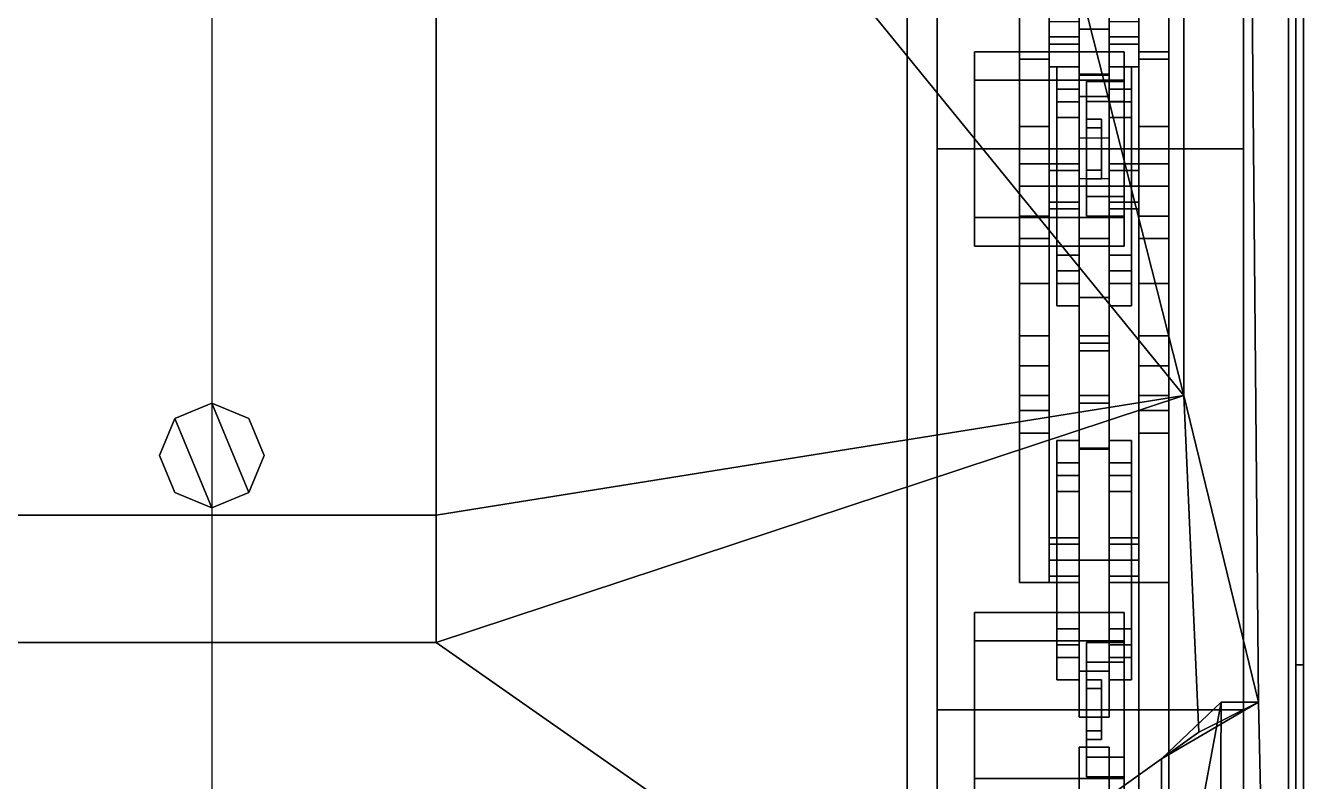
# Model space of a CAD drawing. Header units: millimetres. Extents: x -1.5 to 1.5, y -3.5 to 10.4.
# Drawn here: x -0.249 to 1.46, y -0.876 to 0.135 of the extents above; entities that cross this region are included whole.
import ezdxf

# ---------------------------------------------------------------- set-up
doc = ezdxf.new("R2010")
doc.units = ezdxf.units.MM
for name, color, linetype in [('fenders', 6, 'Continuous'), ('reference', 9, 'Continuous'), ('side_screens', 3, 'Continuous'), ('suspension', 5, 'Continuous'), ('tracks', 3, 'Continuous'), ('wheels', 2, 'Continuous')]:
    doc.layers.add(name, color=color, linetype=linetype)

msp = doc.modelspace()

# ---------------------------------------------------------------- linework, layer by layer
for points in [[(0.93, -2.48, 0.33), (-0.93, -2.48, 0.33), (-0.93, 1.43, 0.33), (0.93, 1.43, 0.33)], [(0.93, 1.43, 0.33), (0.93, 1.16, 1.06), (0.93, -3.28, 0.66), (0.93, -2.97, 0.33)], [(0.93, 1.16, 1.06), (0.93, -3.28, 0.91), (0.93, -3.28, 0.91), (0.93, -3.28, 0.66)], [(0.93, 1.16, 1.06), (0.93, 1.1217, 1.1871), (0.93, -2.56, 1.03), (0.93, -3.28, 0.91)], [(0.98, 0.9012, 1.62), (0.3, 0.8675, 1.7347), (0.3, 0.8675, 1.7347), (1.3, -0.36, 1.7)], [(1.3, 0.27, 1.62), (0.98, 0.9012, 1.62), (0.98, 0.9012, 1.62), (1.3, -0.36, 1.7)], [(0.3, -0.52, 1.91), (0.3, 0.8675, 1.7347), (-0.3, 0.8675, 1.7347), (-0.3, -0.52, 1.91)], [(0.3, 0.8675, 1.7347), (0.3, -0.52, 1.91), (0.3, -0.52, 1.91), (1.3, -0.36, 1.7)], [(1.4, -0.77, 1.1064), (1.39, 0.3197, 1.1529), (1.3, 0.27, 1.62), (1.3, -0.36, 1.7)], [(0, -0.37, 1.9), (-0.0495, -0.3905, 1.9), (-0.0495, -0.3905, 1.97), (0, -0.37, 1.97)], [(0, -0.37, 1.97), (-0.0495, -0.3905, 1.97), (0, -0.51, 1.97), (0.0495, -0.4895, 1.97)], [(0.0495, -0.3905, 1.9), (0, -0.37, 1.9), (0, -0.37, 1.97), (0.0495, -0.3905, 1.97)], [(0.0495, -0.3905, 1.97), (0, -0.37, 1.97), (0.0495, -0.4895, 1.97), (0.07, -0.44, 1.97)], [(1.3, -0.36, 1.7), (1.3, -0.36, 1.7), (0.3, -0.52, 1.91), (0.3, -0.69, 1.91)], [(1.32, -0.81, 1.49), (1.3, -0.36, 1.7), (0.3, -0.69, 1.91), (0.9, -1.11, 1.49)], [(1.32, -0.81, 1.49), (1.4, -0.77, 1.1064), (1.3, -0.36, 1.7), (1.32, -0.81, 1.49)], [(-0.0495, -0.3905, 1.9), (-0.07, -0.44, 1.9), (-0.07, -0.44, 1.97), (-0.0495, -0.3905, 1.97)], [(-0.0495, -0.3905, 1.97), (-0.07, -0.44, 1.97), (-0.0495, -0.4895, 1.97), (0, -0.51, 1.97)], [(0.07, -0.44, 1.9), (0.0495, -0.3905, 1.9), (0.0495, -0.3905, 1.97), (0.07, -0.44, 1.97)], [(-0.07, -0.44, 1.9), (-0.0495, -0.4895, 1.9), (-0.0495, -0.4895, 1.97), (-0.07, -0.44, 1.97)], [(0.0495, -0.4895, 1.9), (0.07, -0.44, 1.9), (0.07, -0.44, 1.97), (0.0495, -0.4895, 1.97)], [(-0.0495, -0.4895, 1.9), (0, -0.51, 1.9), (0, -0.51, 1.97), (-0.0495, -0.4895, 1.97)], [(0, -0.51, 1.9), (0.0495, -0.4895, 1.9), (0.0495, -0.4895, 1.97), (0, -0.51, 1.97)], [(0.3, -0.69, 1.91), (0.3, -0.52, 1.91), (-0.3, -0.52, 1.91), (-0.3, -0.69, 1.91)], [(0.9, -1.11, 1.49), (0.3, -0.69, 1.91), (-0.3, -0.69, 1.91), (-0.9, -1.11, 1.49)], [(1.35, -0.77, 1.1064), (1.27, -1.2, 1.49), (1.26, -2.56, 1.4), (1.34, -2.56, 1.03)], [(1.27, -0.8457, 1.49), (1.4, -0.77, 1.1064), (1.32, -0.81, 1.49), (1.27, -0.8457, 1.49)], [(1.27, -1.2, 1.49), (1.35, -0.77, 1.1064), (1.27, -0.8457, 1.49), (1.27, -1.2, 1.49)], [(1.27, -0.8457, 1.49), (1.35, -0.77, 1.1064), (1.4, -0.77, 1.1064), (1.27, -0.8457, 1.49)], [(1.27, -1.2, 1.49), (1.27, -0.8457, 1.49), (0.9, -1.11, 1.49), (1.27, -1.2, 1.49)]]:
    msp.add_3dface(points)
at = {"layer": 'fenders'}
for points in [[(1.44, 1.15, 1.03), (1.44, 1.11, 1.14), (1.44, -2.56, 1.03), (1.44, -2.5433, 0.89)], [(1.44, 1.11, 1.14), (1.44, 1.0933, 1.1859), (1.44, -2.56, 1.03)], [(1.44, 1.0933, 1.1859), (1.39, 0.3197, 1.1529), (1.4, -0.77, 1.1064), (1.44, -2.56, 1.03)], [(1.4, -0.77, 1.1064), (1.35, -0.77, 1.1064), (1.34, -2.56, 1.03), (1.44, -2.56, 1.03)]]:
    msp.add_3dface(points, dxfattribs=at)
at = {"layer": 'reference'}
msp.add_xline((0, 1.14, 4.32), (0, -1), dxfattribs=at)
at = {"layer": 'side_screens'}
for points in [[(1.45, 1.67, 0.54), (1.45, 1.17, 0.28), (1.45, -3.22, 0.28), (1.45, -3.25, 0.32)], [(1.45, 1.67, 1.09), (1.45, 1.67, 0.54), (1.45, -3.25, 0.32), (1.45, -3.25, 0.8)], [(1.45, -0.94, 1.48), (1.45, 1.67, 1.09), (1.45, -3.25, 0.8), (1.45, -2.86, 1.41)], [(1.45, 0.31, 1.57), (1.45, 1.67, 1.09), (1.45, -0.94, 1.48), (1.45, -0.72, 1.66)], [(1.46, -3.25, 0.32), (1.46, -3.22, 0.28), (1.46, 1.17, 0.28), (1.46, 1.67, 0.54)], [(1.46, -3.25, 0.8), (1.46, -3.25, 0.32), (1.46, 1.67, 0.54), (1.46, 1.67, 1.09)], [(1.46, -2.86, 1.41), (1.46, -3.25, 0.8), (1.46, 1.67, 1.09), (1.46, -0.94, 1.48)], [(1.46, 1.67, 1.09), (1.46, 0.31, 1.57), (1.46, -0.72, 1.66), (1.46, -0.94, 1.48)], [(1.46, -3.22, 0.28), (1.45, -3.22, 0.28), (1.45, 1.17, 0.28), (1.46, 1.17, 0.28)], [(1.46, 0.31, 1.57), (1.45, 0.31, 1.57), (1.45, -0.72, 1.66), (1.46, -0.72, 1.66)], [(1.46, -0.72, 1.66), (1.45, -0.72, 1.66), (1.45, -0.94, 1.48), (1.46, -0.94, 1.48)]]:
    msp.add_3dface(points, dxfattribs=at)
at = {"layer": 'suspension'}
for points in [[(1.2, -0.43, 0.51), (1.16, -0.43, 0.51), (1.16, 0.75, 0.51), (1.2, 0.75, 0.51)], [(1.2, -0.43, 0.54), (1.2, -0.43, 0.51), (1.2, 0.75, 0.51), (1.2, 0.75, 0.54)], [(1.2, -0.28, 0.59), (1.2, -0.43, 0.54), (1.2, 0.75, 0.54), (1.2, 0.6, 0.59)], [(1.2, -0.015, 0.61), (1.2, -0.07, 0.59), (1.2, 0.39, 0.59), (1.2, 0.335, 0.61)], [(1.2, 0.16, 0.82), (1.2, 0.16, 0.82), (1.2, 0.07, 0.61), (1.2, 0.25, 0.61)], [(1.2, 0.24, 0.75), (1.2, 0.21, 0.44), (1.2, 0.11, 0.44), (1.2, 0.08, 0.75)], [(1.2, 0.18, 0.78), (1.2, 0.24, 0.75), (1.2, 0.08, 0.75), (1.2, 0.14, 0.78)], [(1.24, 0.08, 0.75), (1.24, 0.11, 0.44), (1.24, 0.21, 0.44), (1.24, 0.24, 0.75)], [(1.24, 0.14, 0.78), (1.24, 0.08, 0.75), (1.24, 0.24, 0.75), (1.24, 0.18, 0.78)], [(1.28, 0.23, 0.74), (1.24, 0.23, 0.74), (1.24, -1.85, 0.74), (1.28, -1.85, 0.74)], [(1.28, -1.85, 0.68), (1.24, -1.85, 0.68), (1.24, 0.23, 0.68), (1.28, 0.23, 0.68)], [(1.28, -1.85, 0.74), (1.28, -1.85, 0.68), (1.28, 0.23, 0.68), (1.28, 0.23, 0.74)], [(1.2, 0.12, 0.33), (1.2, 0.11, 0.44), (1.2, 0.21, 0.44), (1.2, 0.2, 0.33)], [(1.24, 0.2, 0.33), (1.24, 0.21, 0.44), (1.24, 0.11, 0.44), (1.24, 0.12, 0.33)], [(1.16, 0.12, 0.33), (1.12, 0.12, 0.33), (1.12, 0.2, 0.33), (1.16, 0.2, 0.33)], [(1.24, 0.12, 0.33), (1.2, 0.12, 0.33), (1.2, 0.2, 0.33), (1.24, 0.2, 0.33)], [(1.08, 0.1, 0.5), (1.12, 0.1, 0.5), (1.12, 0.16, 0.44), (1.08, 0.16, 0.44)], [(1.08, 0.16, 0.41), (1.12, 0.16, 0.41), (1.12, 0.09, 0.41), (1.08, 0.09, 0.41)], [(1.2, 0.04, 0.79), (1.2, 0.16, 0.82), (1.16, 0.16, 0.82), (1.16, 0.04, 0.79)], [(1.2, 0.04, 0.63), (1.2, 0.07, 0.61), (1.2, 0.16, 0.82), (1.2, 0.04, 0.79)], [(1.24, 0.16, 0.41), (1.28, 0.16, 0.41), (1.28, 0.09, 0.41), (1.24, 0.09, 0.41)], [(1.24, 0.1, 0.5), (1.28, 0.1, 0.5), (1.28, 0.16, 0.44), (1.24, 0.16, 0.44)], [(1.28, 0.1, 0.5), (1.28, 0.09, 0.41), (1.28, 0.16, 0.41), (1.28, 0.16, 0.44)], [(1.12, 0.14, 0.78), (1.12, 0.08, 0.75), (1.16, 0.08, 0.75), (1.16, 0.14, 0.78)], [(1.2, 0.14, 0.78), (1.2, 0.08, 0.75), (1.24, 0.08, 0.75), (1.24, 0.14, 0.78)], [(1.16, 0.11, 0.44), (1.12, 0.11, 0.44), (1.12, 0.12, 0.33), (1.16, 0.12, 0.33)], [(1.24, 0.11, 0.44), (1.2, 0.11, 0.44), (1.2, 0.12, 0.33), (1.24, 0.12, 0.33)], [(1.12, 0.08, 0.75), (1.12, 0.11, 0.44), (1.16, 0.11, 0.44), (1.16, 0.08, 0.75)], [(1.2, 0.08, 0.75), (1.2, 0.11, 0.44), (1.24, 0.11, 0.44), (1.24, 0.08, 0.75)], [(1.08, 0, 0.54), (1.12, 0, 0.54), (1.12, 0.1, 0.5), (1.08, 0.1, 0.5)], [(1.08, 0.09, 0.41), (1.12, 0.09, 0.41), (1.12, -0.03, 0.44), (1.08, -0.03, 0.44)], [(1.24, 0, 0.54), (1.28, 0, 0.54), (1.28, 0.1, 0.5), (1.24, 0.1, 0.5)], [(1.24, 0.09, 0.41), (1.28, 0.09, 0.41), (1.28, -0.03, 0.44), (1.24, -0.03, 0.44)], [(1.28, 0, 0.54), (1.28, -0.03, 0.44), (1.28, 0.09, 0.41), (1.28, 0.1, 0.5)], [(1.16, 0.07, 0.61), (1.2, 0.07, 0.61), (1.2, 0.04, 0.63), (1.16, 0.04, 0.63)], [(1.2, 0.07, 0.61), (1.16, 0.07, 0.61), (1.16, -0.015, 0.61), (1.2, -0.015, 0.61)], [(1.16, 0.04, 0.7), (1.2, 0.04, 0.7), (1.2, 0.04, 0.79), (1.16, 0.04, 0.79)], [(1.16, -0.15, 0.62), (1.2, -0.15, 0.62), (1.2, 0.04, 0.7), (1.16, 0.04, 0.7)], [(1.16, 0.04, 0.63), (1.2, 0.04, 0.63), (1.2, -0.07, 0.59), (1.16, -0.07, 0.59)], [(1.2, 0.04, 0.7), (1.2, -0.07, 0.59), (1.2, 0.04, 0.63), (1.2, 0.04, 0.7)], [(1.2, -0.15, 0.62), (1.2, -0.15, 0.59), (1.2, -0.07, 0.59), (1.2, 0.04, 0.7)], [(1.08, -0.12, 0.54), (1.12, -0.12, 0.54), (1.12, 0, 0.54), (1.08, 0, 0.54)], [(1.24, -0.12, 0.54), (1.28, -0.12, 0.54), (1.28, 0, 0.54), (1.24, 0, 0.54)], [(1.28, -0.12, 0.54), (1.28, -0.08, 0.44), (1.28, -0.03, 0.44), (1.28, 0, 0.54)], [(1.08, -0.03, 0.44), (1.12, -0.03, 0.44), (1.12, -0.08, 0.44), (1.08, -0.08, 0.44)], [(1.24, -0.03, 0.44), (1.28, -0.03, 0.44), (1.28, -0.08, 0.44), (1.24, -0.08, 0.44)], [(1.12, -0.61, 0.22), (1.08, -0.61, 0.22), (1.08, -0.05, 0.22), (1.12, -0.05, 0.22)], [(1.12, -0.05, 0.22), (1.08, -0.05, 0.22), (1.08, -0.05, 0.28), (1.12, -0.05, 0.28)], [(1.12, -0.05, 0.28), (1.08, -0.05, 0.28), (1.08, -0.61, 0.28), (1.12, -0.61, 0.28)], [(1.12, -0.61, 0.28), (1.12, -0.61, 0.22), (1.12, -0.05, 0.22), (1.12, -0.05, 0.28)], [(1.28, -0.05, 0.28), (1.24, -0.05, 0.28), (1.24, -0.61, 0.28), (1.28, -0.61, 0.28)], [(1.28, -0.61, 0.22), (1.24, -0.61, 0.22), (1.24, -0.05, 0.22), (1.28, -0.05, 0.22)], [(1.28, -0.05, 0.22), (1.24, -0.05, 0.22), (1.24, -0.05, 0.28), (1.28, -0.05, 0.28)], [(1.28, -0.61, 0.28), (1.28, -0.61, 0.22), (1.28, -0.05, 0.22), (1.28, -0.05, 0.28)], [(1.08, -0.08, 0.44), (1.12, -0.08, 0.44), (1.12, -0.15, 0.43), (1.08, -0.15, 0.43)], [(1.24, -0.08, 0.44), (1.28, -0.08, 0.44), (1.28, -0.15, 0.43), (1.24, -0.15, 0.43)], [(1.28, -0.21, 0.52), (1.28, -0.15, 0.43), (1.28, -0.08, 0.44), (1.28, -0.12, 0.54)], [(1.08, -0.21, 0.52), (1.12, -0.21, 0.52), (1.12, -0.12, 0.54), (1.08, -0.12, 0.54)], [(1.24, -0.21, 0.52), (1.28, -0.21, 0.52), (1.28, -0.12, 0.54), (1.24, -0.12, 0.54)], [(1.08, -0.15, 0.43), (1.12, -0.15, 0.43), (1.12, -0.28, 0.37), (1.08, -0.28, 0.37)], [(1.16, -0.15, 0.59), (1.2, -0.15, 0.59), (1.2, -0.15, 0.62), (1.16, -0.15, 0.62)], [(1.16, -0.15, 0.59), (1.16, -0.28, 0.59), (1.2, -0.28, 0.59), (1.2, -0.15, 0.59)], [(1.24, -0.15, 0.43), (1.28, -0.15, 0.43), (1.28, -0.28, 0.37), (1.24, -0.28, 0.37)], [(1.28, -0.32, 0.46), (1.28, -0.28, 0.37), (1.28, -0.15, 0.43), (1.28, -0.21, 0.52)], [(1.08, -0.32, 0.46), (1.12, -0.32, 0.46), (1.12, -0.21, 0.52), (1.08, -0.21, 0.52)], [(1.24, -0.32, 0.46), (1.28, -0.32, 0.46), (1.28, -0.21, 0.52), (1.24, -0.21, 0.52)], [(1.08, -0.28, 0.37), (1.12, -0.28, 0.37), (1.12, -0.36, 0.37), (1.08, -0.36, 0.37)], [(1.16, -0.28, 0.59), (1.16, -0.43, 0.54), (1.2, -0.43, 0.54), (1.2, -0.28, 0.59)], [(1.24, -0.28, 0.37), (1.28, -0.28, 0.37), (1.28, -0.36, 0.37), (1.24, -0.36, 0.37)], [(1.28, -0.38, 0.43), (1.28, -0.36, 0.37), (1.28, -0.28, 0.37), (1.28, -0.32, 0.46)], [(1.2, -0.3, 0.19), (1.16, -0.3, 0.19), (1.16, -0.3, 0.44), (1.2, -0.3, 0.44)], [(1.2, -0.36, 0.19), (1.16, -0.36, 0.19), (1.16, -0.3, 0.19), (1.2, -0.3, 0.19)], [(1.2, -0.3, 0.44), (1.2, -0.36, 0.44), (1.2, -0.36, 0.19), (1.2, -0.3, 0.19)], [(1.12, -0.36, 0.52), (1.12, -0.32, 0.46), (1.08, -0.32, 0.46), (1.08, -0.36, 0.52)], [(1.28, -0.36, 0.52), (1.28, -0.32, 0.46), (1.24, -0.32, 0.46), (1.24, -0.36, 0.52)], [(1.28, -0.41, 0.49), (1.28, -0.38, 0.43), (1.28, -0.32, 0.46), (1.28, -0.36, 0.52)], [(1.08, -0.36, 0.37), (1.12, -0.36, 0.37), (1.12, -0.38, 0.43), (1.08, -0.38, 0.43)], [(1.08, -0.41, 0.49), (1.12, -0.41, 0.49), (1.12, -0.36, 0.52), (1.08, -0.36, 0.52)], [(1.2, -0.36, 0.44), (1.16, -0.36, 0.44), (1.16, -0.36, 0.19), (1.2, -0.36, 0.19)], [(1.24, -0.41, 0.49), (1.28, -0.41, 0.49), (1.28, -0.36, 0.52), (1.24, -0.36, 0.52)], [(1.24, -0.36, 0.37), (1.28, -0.36, 0.37), (1.28, -0.38, 0.43), (1.24, -0.38, 0.43)], [(1.08, -0.38, 0.43), (1.12, -0.38, 0.43), (1.12, -0.41, 0.49), (1.08, -0.41, 0.49)], [(1.24, -0.38, 0.43), (1.28, -0.38, 0.43), (1.28, -0.41, 0.49), (1.24, -0.41, 0.49)], [(1.16, -0.43, 0.54), (1.16, -0.43, 0.51), (1.2, -0.43, 0.51), (1.2, -0.43, 0.54)], [(1.08, -0.61, 0.28), (1.08, -0.61, 0.22), (1.12, -0.61, 0.22), (1.12, -0.61, 0.28)], [(1.24, -0.61, 0.28), (1.24, -0.61, 0.22), (1.28, -0.61, 0.22), (1.28, -0.61, 0.28)]]:
    msp.add_3dface(points, dxfattribs=at)
at = {"layer": 'tracks'}
for points in [[(1.38, 0.94, 0.04), (0.97, 0.94, 0.04), (0.97, -2.53, 0.04), (1.38, -2.53, 0.04)], [(0.97, 0.94, 0.04), (0.97, 0.94), (0.97, -2.53), (0.97, -2.53, 0.04)], [(1.38, -2.53, 0.04), (1.38, -2.53), (1.38, 0.94), (1.38, 0.94, 0.04)], [(0.97, -0.03, 1.04), (1.38, -0.03, 1.04), (1.38, 0.86, 1.09), (0.97, 0.86, 1.09)], [(0.97, 0.86, 1.05), (1.38, 0.86, 1.05), (1.38, -0.03, 1), (0.97, -0.03, 1)], [(0.97, -0.03, 1), (0.97, -0.03, 1.04), (0.97, 0.86, 1.09), (0.97, 0.86, 1.05)], [(1.38, 0.86, 1.05), (1.38, 0.86, 1.09), (1.38, -0.03, 1.04), (1.38, -0.03, 1)], [(0.97, -0.78, 1.01), (1.38, -0.78, 1.01), (1.38, -0.03, 1.04), (0.97, -0.03, 1.04)], [(0.97, -0.03, 1), (1.38, -0.03, 1), (1.38, -0.78, 0.97), (0.97, -0.78, 0.97)], [(0.97, -0.78, 0.97), (0.97, -0.78, 1.01), (0.97, -0.03, 1.04), (0.97, -0.03, 1)], [(1.38, -0.03, 1), (1.38, -0.03, 1.04), (1.38, -0.78, 1.01), (1.38, -0.78, 0.97)], [(0.97, -1.53, 0.97), (1.38, -1.53, 0.97), (1.38, -0.78, 1.01), (0.97, -0.78, 1.01)], [(0.97, -0.78, 0.97), (1.38, -0.78, 0.97), (1.38, -1.53, 0.93), (0.97, -1.53, 0.93)], [(0.97, -1.53, 0.93), (0.97, -1.53, 0.97), (0.97, -0.78, 1.01), (0.97, -0.78, 0.97)], [(1.38, -0.78, 0.97), (1.38, -0.78, 1.01), (1.38, -1.53, 0.97), (1.38, -1.53, 0.93)]]:
    msp.add_3dface(points, dxfattribs=at)
at = {"layer": 'wheels'}
for points in [[(1.2, 0.13, 0.25), (1.2, 0.0685, 0.1015), (1.16, 0.0685, 0.1015), (1.16, 0.13, 0.25)], [(1.16, 0.13, 0.25), (1.16, 0.0685, 0.1015), (1.16, 0.0331, 0.1369), (1.16, 0.08, 0.25)], [(1.2, 0.0685, 0.3985), (1.2, 0.13, 0.25), (1.16, 0.13, 0.25), (1.16, 0.0685, 0.3985)], [(1.16, 0.0685, 0.3985), (1.16, 0.13, 0.25), (1.16, 0.08, 0.25), (1.16, 0.0331, 0.3631)], [(1.2, 0.08, 0.25), (1.2, 0.0331, 0.1369), (1.2, 0.0685, 0.1015), (1.2, 0.13, 0.25)], [(1.2, 0.0331, 0.3631), (1.2, 0.08, 0.25), (1.2, 0.13, 0.25), (1.2, 0.0685, 0.3985)], [(1.02, 0.0619, 0.7781), (1.02, 0.1, 0.87), (1.22, 0.1, 0.87), (1.22, 0.0619, 0.7781)], [(1.02, 0.1, 0.87), (1.02, 0.0619, 0.9619), (1.22, 0.0619, 0.9619), (1.22, 0.1, 0.87)], [(1.22, 0.1, 0.87), (1.22, 0.0619, 0.9619), (1.22, 0.0336, 0.9336), (1.22, 0.06, 0.87)], [(1.22, 0.0619, 0.7781), (1.22, 0.1, 0.87), (1.22, 0.06, 0.87), (1.22, 0.0336, 0.8064)], [(1.16, 0.08, 0.25), (1.16, 0.0331, 0.1369), (1.13, 0.0331, 0.1369), (1.13, 0.08, 0.25)], [(1.13, 0.08, 0.25), (1.13, 0.0331, 0.1369), (1.13, 0.0119, 0.1581), (1.13, 0.05, 0.25)], [(1.16, 0.0331, 0.3631), (1.16, 0.08, 0.25), (1.13, 0.08, 0.25), (1.13, 0.0331, 0.3631)], [(1.13, 0.0331, 0.3631), (1.13, 0.08, 0.25), (1.13, 0.05, 0.25), (1.13, 0.0119, 0.3419)], [(1.2, 0.0685, 0.1015), (1.2, -0.08, 0.04), (1.16, -0.08, 0.04), (1.16, 0.0685, 0.1015)], [(1.16, 0.0685, 0.1015), (1.16, -0.08, 0.04), (1.16, -0.08, 0.09), (1.16, 0.0331, 0.1369)], [(1.16, -0.08, 0.46), (1.16, 0.0685, 0.3985), (1.16, 0.0331, 0.3631), (1.16, -0.08, 0.41)], [(1.2, -0.08, 0.46), (1.2, 0.0685, 0.3985), (1.16, 0.0685, 0.3985), (1.16, -0.08, 0.46)], [(1.23, 0.08, 0.25), (1.23, 0.0331, 0.1369), (1.2, 0.0331, 0.1369), (1.2, 0.08, 0.25)], [(1.23, 0.0331, 0.3631), (1.23, 0.08, 0.25), (1.2, 0.08, 0.25), (1.2, 0.0331, 0.3631)], [(1.2, 0.0331, 0.1369), (1.2, -0.08, 0.09), (1.2, -0.08, 0.04), (1.2, 0.0685, 0.1015)], [(1.2, -0.08, 0.41), (1.2, 0.0331, 0.3631), (1.2, 0.0685, 0.3985), (1.2, -0.08, 0.46)], [(1.23, 0.05, 0.25), (1.23, 0.0119, 0.1581), (1.23, 0.0331, 0.1369), (1.23, 0.08, 0.25)], [(1.23, 0.0119, 0.3419), (1.23, 0.05, 0.25), (1.23, 0.08, 0.25), (1.23, 0.0331, 0.3631)], [(1.02, -0.03, 0.74), (1.02, 0.0619, 0.7781), (1.22, 0.0619, 0.7781), (1.22, -0.03, 0.74)], [(1.02, 0.0619, 0.9619), (1.02, -0.03, 1), (1.22, -0.03, 1), (1.22, 0.0619, 0.9619)], [(1.17, 0.06, 0.87), (1.17, 0.0336, 0.9336), (1.17, -0.0017, 0.8983), (1.17, 0.01, 0.87)], [(1.17, 0.0336, 0.8064), (1.17, 0.06, 0.87), (1.17, 0.01, 0.87), (1.17, -0.0017, 0.8417)], [(1.17, 0.06, 0.87), (1.17, 0.0336, 0.8064), (1.22, 0.0336, 0.8064), (1.22, 0.06, 0.87)], [(1.17, 0.0336, 0.9336), (1.17, 0.06, 0.87), (1.22, 0.06, 0.87), (1.22, 0.0336, 0.9336)], [(1.22, 0.0619, 0.9619), (1.22, -0.03, 1), (1.22, -0.03, 0.96), (1.22, 0.0336, 0.9336)], [(1.22, -0.03, 0.74), (1.22, 0.0619, 0.7781), (1.22, 0.0336, 0.8064), (1.22, -0.03, 0.78)], [(1.16, 0.0119, 0.1581), (1.16, 0.05, 0.25), (1.13, 0.05, 0.25), (1.13, 0.0119, 0.1581)], [(1.16, 0.05, 0.25), (1.16, 0.0119, 0.3419), (1.13, 0.0119, 0.3419), (1.13, 0.05, 0.25)], [(1.16, -0.0588, 0.2288), (1.16, -0.05, 0.25), (1.16, 0.05, 0.25), (1.16, 0.0119, 0.1581)], [(1.16, -0.05, 0.25), (1.16, -0.0588, 0.2712), (1.16, 0.0119, 0.3419), (1.16, 0.05, 0.25)], [(1.23, 0.0119, 0.1581), (1.23, 0.05, 0.25), (1.2, 0.05, 0.25), (1.2, 0.0119, 0.1581)], [(1.2, 0.0119, 0.1581), (1.2, 0.05, 0.25), (1.2, -0.05, 0.25), (1.2, -0.0588, 0.2288)], [(1.23, 0.05, 0.25), (1.23, 0.0119, 0.3419), (1.2, 0.0119, 0.3419), (1.2, 0.05, 0.25)], [(1.2, 0.05, 0.25), (1.2, 0.0119, 0.3419), (1.2, -0.0588, 0.2712), (1.2, -0.05, 0.25)], [(1.16, 0.0331, 0.1369), (1.16, -0.08, 0.09), (1.13, -0.08, 0.09), (1.13, 0.0331, 0.1369)], [(1.13, 0.0331, 0.1369), (1.13, -0.08, 0.09), (1.13, -0.08, 0.12), (1.13, 0.0119, 0.1581)], [(1.13, -0.08, 0.41), (1.13, 0.0331, 0.3631), (1.13, 0.0119, 0.3419), (1.13, -0.08, 0.38)], [(1.16, -0.08, 0.41), (1.16, 0.0331, 0.3631), (1.13, 0.0331, 0.3631), (1.13, -0.08, 0.41)], [(1.17, 0.0336, 0.9336), (1.17, -0.03, 0.96), (1.17, -0.03, 0.91), (1.17, -0.0017, 0.8983)], [(1.17, -0.03, 0.78), (1.17, 0.0336, 0.8064), (1.17, -0.0017, 0.8417), (1.17, -0.03, 0.83)], [(1.17, 0.0336, 0.8064), (1.17, -0.03, 0.78), (1.22, -0.03, 0.78), (1.22, 0.0336, 0.8064)], [(1.17, -0.03, 0.96), (1.17, 0.0336, 0.9336), (1.22, 0.0336, 0.9336), (1.22, -0.03, 0.96)], [(1.23, 0.0331, 0.1369), (1.23, -0.08, 0.09), (1.2, -0.08, 0.09), (1.2, 0.0331, 0.1369)], [(1.23, -0.08, 0.41), (1.23, 0.0331, 0.3631), (1.2, 0.0331, 0.3631), (1.2, -0.08, 0.41)], [(1.23, 0.0119, 0.1581), (1.23, -0.08, 0.12), (1.23, -0.08, 0.09), (1.23, 0.0331, 0.1369)], [(1.23, -0.08, 0.38), (1.23, 0.0119, 0.3419), (1.23, 0.0331, 0.3631), (1.23, -0.08, 0.41)], [(1.16, -0.08, 0.12), (1.16, 0.0119, 0.1581), (1.13, 0.0119, 0.1581), (1.13, -0.08, 0.12)], [(1.16, 0.0119, 0.3419), (1.16, -0.08, 0.38), (1.13, -0.08, 0.38), (1.13, 0.0119, 0.3419)], [(1.16, -0.08, 0.22), (1.16, -0.0588, 0.2288), (1.16, 0.0119, 0.1581), (1.16, -0.08, 0.12)], [(1.16, -0.0588, 0.2712), (1.16, -0.08, 0.28), (1.16, -0.08, 0.38), (1.16, 0.0119, 0.3419)], [(1.17, -0.0017, 0.8417), (1.17, 0.01, 0.87), (1.19, 0.01, 0.87), (1.19, -0.0017, 0.8417)], [(1.17, 0.01, 0.87), (1.17, -0.0017, 0.8983), (1.19, -0.0017, 0.8983), (1.19, 0.01, 0.87)], [(1.19, 0.01, 0.87), (1.19, -0.0583, 0.8417), (1.19, -0.03, 0.83), (1.19, -0.0017, 0.8417)], [(1.19, -0.0017, 0.8983), (1.19, -0.07, 0.87), (1.19, -0.0583, 0.8417), (1.19, 0.01, 0.87)], [(1.23, -0.08, 0.12), (1.23, 0.0119, 0.1581), (1.2, 0.0119, 0.1581), (1.2, -0.08, 0.12)], [(1.2, -0.08, 0.12), (1.2, 0.0119, 0.1581), (1.2, -0.0588, 0.2288), (1.2, -0.08, 0.22)], [(1.2, 0.0119, 0.3419), (1.2, -0.08, 0.38), (1.2, -0.08, 0.28), (1.2, -0.0588, 0.2712)], [(1.23, 0.0119, 0.3419), (1.23, -0.08, 0.38), (1.2, -0.08, 0.38), (1.2, 0.0119, 0.3419)], [(1.17, -0.03, 0.83), (1.17, -0.0017, 0.8417), (1.19, -0.0017, 0.8417), (1.19, -0.03, 0.83)], [(1.17, -0.0017, 0.8983), (1.17, -0.03, 0.91), (1.19, -0.03, 0.91), (1.19, -0.0017, 0.8983)], [(1.19, -0.03, 0.91), (1.19, -0.0583, 0.8983), (1.19, -0.07, 0.87), (1.19, -0.0017, 0.8983)], [(1.02, -0.1219, 0.7781), (1.02, -0.03, 0.74), (1.22, -0.03, 0.74), (1.22, -0.1219, 0.7781)], [(1.02, -0.03, 1), (1.02, -0.1219, 0.9619), (1.22, -0.1219, 0.9619), (1.22, -0.03, 1)], [(1.17, -0.0936, 0.8064), (1.17, -0.03, 0.78), (1.17, -0.03, 0.83), (1.17, -0.0583, 0.8417)], [(1.17, -0.03, 0.96), (1.17, -0.0936, 0.9336), (1.17, -0.0583, 0.8983), (1.17, -0.03, 0.91)], [(1.17, -0.03, 0.78), (1.17, -0.0936, 0.8064), (1.22, -0.0936, 0.8064), (1.22, -0.03, 0.78)], [(1.17, -0.0936, 0.9336), (1.17, -0.03, 0.96), (1.22, -0.03, 0.96), (1.22, -0.0936, 0.9336)], [(1.17, -0.0583, 0.8417), (1.17, -0.03, 0.83), (1.19, -0.03, 0.83), (1.19, -0.0583, 0.8417)], [(1.17, -0.03, 0.91), (1.17, -0.0583, 0.8983), (1.19, -0.0583, 0.8983), (1.19, -0.03, 0.91)], [(1.22, -0.1219, 0.7781), (1.22, -0.03, 0.74), (1.22, -0.03, 0.78), (1.22, -0.0936, 0.8064)], [(1.22, -0.03, 1), (1.22, -0.1219, 0.9619), (1.22, -0.0936, 0.9336), (1.22, -0.03, 0.96)], [(1.16, -0.05, 0.25), (1.16, -0.0588, 0.2288), (1.12, -0.0588, 0.2288), (1.12, -0.05, 0.25)], [(1.16, -0.0588, 0.2712), (1.16, -0.05, 0.25), (1.12, -0.05, 0.25), (1.12, -0.0588, 0.2712)], [(1.24, -0.05, 0.25), (1.24, -0.0588, 0.2288), (1.2, -0.0588, 0.2288), (1.2, -0.05, 0.25)], [(1.24, -0.0588, 0.2712), (1.24, -0.05, 0.25), (1.2, -0.05, 0.25), (1.2, -0.0588, 0.2712)], [(1.16, -0.0588, 0.2288), (1.16, -0.08, 0.22), (1.12, -0.08, 0.22), (1.12, -0.0588, 0.2288)], [(1.16, -0.08, 0.28), (1.16, -0.0588, 0.2712), (1.12, -0.0588, 0.2712), (1.12, -0.08, 0.28)], [(1.17, -0.12, 0.87), (1.17, -0.0936, 0.8064), (1.17, -0.0583, 0.8417), (1.17, -0.07, 0.87)], [(1.17, -0.0936, 0.9336), (1.17, -0.12, 0.87), (1.17, -0.07, 0.87), (1.17, -0.0583, 0.8983)], [(1.17, -0.07, 0.87), (1.17, -0.0583, 0.8417), (1.19, -0.0583, 0.8417), (1.19, -0.07, 0.87)], [(1.17, -0.0583, 0.8983), (1.17, -0.07, 0.87), (1.19, -0.07, 0.87), (1.19, -0.0583, 0.8983)], [(1.24, -0.0588, 0.2288), (1.24, -0.08, 0.22), (1.2, -0.08, 0.22), (1.2, -0.0588, 0.2288)], [(1.24, -0.08, 0.28), (1.24, -0.0588, 0.2712), (1.2, -0.0588, 0.2712), (1.2, -0.08, 0.28)], [(1.16, -0.08, 0.22), (1.16, -0.1012, 0.2288), (1.12, -0.1012, 0.2288), (1.12, -0.08, 0.22)], [(1.16, -0.1012, 0.2712), (1.16, -0.08, 0.28), (1.12, -0.08, 0.28), (1.12, -0.1012, 0.2712)], [(1.16, -0.08, 0.38), (1.16, -0.1719, 0.3419), (1.13, -0.1719, 0.3419), (1.13, -0.08, 0.38)], [(1.16, -0.1931, 0.3631), (1.16, -0.08, 0.41), (1.13, -0.08, 0.41), (1.13, -0.1931, 0.3631)], [(1.13, -0.1931, 0.3631), (1.13, -0.08, 0.41), (1.13, -0.08, 0.38), (1.13, -0.1719, 0.3419)], [(1.16, -0.1719, 0.1581), (1.16, -0.08, 0.12), (1.13, -0.08, 0.12), (1.13, -0.1719, 0.1581)], [(1.16, -0.08, 0.09), (1.16, -0.1931, 0.1369), (1.13, -0.1931, 0.1369), (1.13, -0.08, 0.09)], [(1.13, -0.08, 0.09), (1.13, -0.1931, 0.1369), (1.13, -0.1719, 0.1581), (1.13, -0.08, 0.12)], [(1.2, -0.2285, 0.3985), (1.2, -0.08, 0.46), (1.16, -0.08, 0.46), (1.16, -0.2285, 0.3985)], [(1.16, -0.2285, 0.3985), (1.16, -0.08, 0.46), (1.16, -0.08, 0.41), (1.16, -0.1931, 0.3631)], [(1.16, -0.08, 0.28), (1.16, -0.1012, 0.2712), (1.16, -0.1719, 0.3419), (1.16, -0.08, 0.38)], [(1.2, -0.08, 0.04), (1.2, -0.2285, 0.1015), (1.16, -0.2285, 0.1015), (1.16, -0.08, 0.04)], [(1.16, -0.08, 0.04), (1.16, -0.2285, 0.1015), (1.16, -0.1931, 0.1369), (1.16, -0.08, 0.09)], [(1.16, -0.1012, 0.2288), (1.16, -0.08, 0.22), (1.16, -0.08, 0.12), (1.16, -0.1719, 0.1581)], [(1.23, -0.08, 0.38), (1.23, -0.1719, 0.3419), (1.2, -0.1719, 0.3419), (1.2, -0.08, 0.38)], [(1.2, -0.1931, 0.3631), (1.2, -0.08, 0.41), (1.2, -0.08, 0.46), (1.2, -0.2285, 0.3985)], [(1.23, -0.1931, 0.3631), (1.23, -0.08, 0.41), (1.2, -0.08, 0.41), (1.2, -0.1931, 0.3631)], [(1.2, -0.08, 0.38), (1.2, -0.1719, 0.3419), (1.2, -0.1012, 0.2712), (1.2, -0.08, 0.28)], [(1.23, -0.1719, 0.1581), (1.23, -0.08, 0.12), (1.2, -0.08, 0.12), (1.2, -0.1719, 0.1581)], [(1.2, -0.08, 0.09), (1.2, -0.1931, 0.1369), (1.2, -0.2285, 0.1015), (1.2, -0.08, 0.04)], [(1.23, -0.08, 0.09), (1.23, -0.1931, 0.1369), (1.2, -0.1931, 0.1369), (1.2, -0.08, 0.09)], [(1.2, -0.1719, 0.1581), (1.2, -0.08, 0.12), (1.2, -0.08, 0.22), (1.2, -0.1012, 0.2288)], [(1.24, -0.08, 0.22), (1.24, -0.1012, 0.2288), (1.2, -0.1012, 0.2288), (1.2, -0.08, 0.22)], [(1.24, -0.1012, 0.2712), (1.24, -0.08, 0.28), (1.2, -0.08, 0.28), (1.2, -0.1012, 0.2712)], [(1.23, -0.1719, 0.3419), (1.23, -0.08, 0.38), (1.23, -0.08, 0.41), (1.23, -0.1931, 0.3631)], [(1.23, -0.08, 0.12), (1.23, -0.1719, 0.1581), (1.23, -0.1931, 0.1369), (1.23, -0.08, 0.09)], [(1.16, -0.1012, 0.2288), (1.16, -0.11, 0.25), (1.12, -0.11, 0.25), (1.12, -0.1012, 0.2288)], [(1.16, -0.11, 0.25), (1.16, -0.1012, 0.2712), (1.12, -0.1012, 0.2712), (1.12, -0.11, 0.25)], [(1.16, -0.1012, 0.2712), (1.16, -0.11, 0.25), (1.16, -0.21, 0.25), (1.16, -0.1719, 0.3419)], [(1.16, -0.11, 0.25), (1.16, -0.1012, 0.2288), (1.16, -0.1719, 0.1581), (1.16, -0.21, 0.25)], [(1.17, -0.0936, 0.8064), (1.17, -0.12, 0.87), (1.22, -0.12, 0.87), (1.22, -0.0936, 0.8064)], [(1.17, -0.12, 0.87), (1.17, -0.0936, 0.9336), (1.22, -0.0936, 0.9336), (1.22, -0.12, 0.87)], [(1.2, -0.1719, 0.3419), (1.2, -0.21, 0.25), (1.2, -0.11, 0.25), (1.2, -0.1012, 0.2712)], [(1.2, -0.21, 0.25), (1.2, -0.1719, 0.1581), (1.2, -0.1012, 0.2288), (1.2, -0.11, 0.25)], [(1.24, -0.1012, 0.2288), (1.24, -0.11, 0.25), (1.2, -0.11, 0.25), (1.2, -0.1012, 0.2288)], [(1.24, -0.11, 0.25), (1.24, -0.1012, 0.2712), (1.2, -0.1012, 0.2712), (1.2, -0.11, 0.25)], [(1.22, -0.16, 0.87), (1.22, -0.1219, 0.7781), (1.22, -0.0936, 0.8064), (1.22, -0.12, 0.87)], [(1.22, -0.1219, 0.9619), (1.22, -0.16, 0.87), (1.22, -0.12, 0.87), (1.22, -0.0936, 0.9336)], [(1.02, -0.16, 0.87), (1.02, -0.1219, 0.7781), (1.22, -0.1219, 0.7781), (1.22, -0.16, 0.87)], [(1.02, -0.1219, 0.9619), (1.02, -0.16, 0.87), (1.22, -0.16, 0.87), (1.22, -0.1219, 0.9619)], [(1.16, -0.1719, 0.3419), (1.16, -0.21, 0.25), (1.13, -0.21, 0.25), (1.13, -0.1719, 0.3419)], [(1.13, -0.24, 0.25), (1.13, -0.1931, 0.3631), (1.13, -0.1719, 0.3419), (1.13, -0.21, 0.25)], [(1.16, -0.21, 0.25), (1.16, -0.1719, 0.1581), (1.13, -0.1719, 0.1581), (1.13, -0.21, 0.25)], [(1.13, -0.1931, 0.1369), (1.13, -0.24, 0.25), (1.13, -0.21, 0.25), (1.13, -0.1719, 0.1581)], [(1.23, -0.1719, 0.3419), (1.23, -0.21, 0.25), (1.2, -0.21, 0.25), (1.2, -0.1719, 0.3419)], [(1.23, -0.21, 0.25), (1.23, -0.1719, 0.1581), (1.2, -0.1719, 0.1581), (1.2, -0.21, 0.25)], [(1.23, -0.21, 0.25), (1.23, -0.1719, 0.3419), (1.23, -0.1931, 0.3631), (1.23, -0.24, 0.25)], [(1.23, -0.1719, 0.1581), (1.23, -0.21, 0.25), (1.23, -0.24, 0.25), (1.23, -0.1931, 0.1369)], [(1.16, -0.24, 0.25), (1.16, -0.1931, 0.3631), (1.13, -0.1931, 0.3631), (1.13, -0.24, 0.25)], [(1.16, -0.1931, 0.1369), (1.16, -0.24, 0.25), (1.13, -0.24, 0.25), (1.13, -0.1931, 0.1369)], [(1.16, -0.29, 0.25), (1.16, -0.2285, 0.3985), (1.16, -0.1931, 0.3631), (1.16, -0.24, 0.25)], [(1.16, -0.2285, 0.1015), (1.16, -0.29, 0.25), (1.16, -0.24, 0.25), (1.16, -0.1931, 0.1369)], [(1.2, -0.24, 0.25), (1.2, -0.1931, 0.3631), (1.2, -0.2285, 0.3985), (1.2, -0.29, 0.25)], [(1.23, -0.24, 0.25), (1.23, -0.1931, 0.3631), (1.2, -0.1931, 0.3631), (1.2, -0.24, 0.25)], [(1.2, -0.1931, 0.1369), (1.2, -0.24, 0.25), (1.2, -0.29, 0.25), (1.2, -0.2285, 0.1015)], [(1.23, -0.1931, 0.1369), (1.23, -0.24, 0.25), (1.2, -0.24, 0.25), (1.2, -0.1931, 0.1369)], [(1.2, -0.29, 0.25), (1.2, -0.2285, 0.3985), (1.16, -0.2285, 0.3985), (1.16, -0.29, 0.25)], [(1.2, -0.2285, 0.1015), (1.2, -0.29, 0.25), (1.16, -0.29, 0.25), (1.16, -0.2285, 0.1015)], [(1.2, -0.37, 0.25), (1.2, -0.4315, 0.1015), (1.16, -0.4315, 0.1015), (1.16, -0.37, 0.25)], [(1.16, -0.37, 0.25), (1.16, -0.4315, 0.1015), (1.16, -0.4669, 0.1369), (1.16, -0.42, 0.25)], [(1.2, -0.4315, 0.3985), (1.2, -0.37, 0.25), (1.16, -0.37, 0.25), (1.16, -0.4315, 0.3985)], [(1.16, -0.4315, 0.3985), (1.16, -0.37, 0.25), (1.16, -0.42, 0.25), (1.16, -0.4669, 0.3631)], [(1.2, -0.42, 0.25), (1.2, -0.4669, 0.1369), (1.2, -0.4315, 0.1015), (1.2, -0.37, 0.25)], [(1.2, -0.4669, 0.3631), (1.2, -0.42, 0.25), (1.2, -0.37, 0.25), (1.2, -0.4315, 0.3985)], [(1.16, -0.42, 0.25), (1.16, -0.4669, 0.1369), (1.13, -0.4669, 0.1369), (1.13, -0.42, 0.25)], [(1.13, -0.42, 0.25), (1.13, -0.4669, 0.1369), (1.13, -0.4881, 0.1581), (1.13, -0.45, 0.25)], [(1.16, -0.4669, 0.3631), (1.16, -0.42, 0.25), (1.13, -0.42, 0.25), (1.13, -0.4669, 0.3631)], [(1.13, -0.4669, 0.3631), (1.13, -0.42, 0.25), (1.13, -0.45, 0.25), (1.13, -0.4881, 0.3419)], [(1.23, -0.42, 0.25), (1.23, -0.4669, 0.1369), (1.2, -0.4669, 0.1369), (1.2, -0.42, 0.25)], [(1.23, -0.4669, 0.3631), (1.23, -0.42, 0.25), (1.2, -0.42, 0.25), (1.2, -0.4669, 0.3631)], [(1.23, -0.45, 0.25), (1.23, -0.4881, 0.1581), (1.23, -0.4669, 0.1369), (1.23, -0.42, 0.25)], [(1.23, -0.4881, 0.3419), (1.23, -0.45, 0.25), (1.23, -0.42, 0.25), (1.23, -0.4669, 0.3631)], [(1.2, -0.4315, 0.1015), (1.2, -0.58, 0.04), (1.16, -0.58, 0.04), (1.16, -0.4315, 0.1015)], [(1.16, -0.4315, 0.1015), (1.16, -0.58, 0.04), (1.16, -0.58, 0.09), (1.16, -0.4669, 0.1369)], [(1.16, -0.58, 0.46), (1.16, -0.4315, 0.3985), (1.16, -0.4669, 0.3631), (1.16, -0.58, 0.41)], [(1.2, -0.58, 0.46), (1.2, -0.4315, 0.3985), (1.16, -0.4315, 0.3985), (1.16, -0.58, 0.46)], [(1.2, -0.4669, 0.1369), (1.2, -0.58, 0.09), (1.2, -0.58, 0.04), (1.2, -0.4315, 0.1015)], [(1.2, -0.58, 0.41), (1.2, -0.4669, 0.3631), (1.2, -0.4315, 0.3985), (1.2, -0.58, 0.46)], [(1.16, -0.4881, 0.1581), (1.16, -0.45, 0.25), (1.13, -0.45, 0.25), (1.13, -0.4881, 0.1581)], [(1.16, -0.45, 0.25), (1.16, -0.4881, 0.3419), (1.13, -0.4881, 0.3419), (1.13, -0.45, 0.25)], [(1.16, -0.5588, 0.2288), (1.16, -0.55, 0.25), (1.16, -0.45, 0.25), (1.16, -0.4881, 0.1581)], [(1.16, -0.55, 0.25), (1.16, -0.5588, 0.2712), (1.16, -0.4881, 0.3419), (1.16, -0.45, 0.25)], [(1.23, -0.4881, 0.1581), (1.23, -0.45, 0.25), (1.2, -0.45, 0.25), (1.2, -0.4881, 0.1581)], [(1.2, -0.4881, 0.1581), (1.2, -0.45, 0.25), (1.2, -0.55, 0.25), (1.2, -0.5588, 0.2288)], [(1.23, -0.45, 0.25), (1.23, -0.4881, 0.3419), (1.2, -0.4881, 0.3419), (1.2, -0.45, 0.25)], [(1.2, -0.45, 0.25), (1.2, -0.4881, 0.3419), (1.2, -0.5588, 0.2712), (1.2, -0.55, 0.25)], [(1.16, -0.4669, 0.1369), (1.16, -0.58, 0.09), (1.13, -0.58, 0.09), (1.13, -0.4669, 0.1369)], [(1.13, -0.4669, 0.1369), (1.13, -0.58, 0.09), (1.13, -0.58, 0.12), (1.13, -0.4881, 0.1581)], [(1.13, -0.58, 0.41), (1.13, -0.4669, 0.3631), (1.13, -0.4881, 0.3419), (1.13, -0.58, 0.38)], [(1.16, -0.58, 0.41), (1.16, -0.4669, 0.3631), (1.13, -0.4669, 0.3631), (1.13, -0.58, 0.41)], [(1.23, -0.4669, 0.1369), (1.23, -0.58, 0.09), (1.2, -0.58, 0.09), (1.2, -0.4669, 0.1369)], [(1.23, -0.58, 0.41), (1.23, -0.4669, 0.3631), (1.2, -0.4669, 0.3631), (1.2, -0.58, 0.41)], [(1.23, -0.4881, 0.1581), (1.23, -0.58, 0.12), (1.23, -0.58, 0.09), (1.23, -0.4669, 0.1369)], [(1.23, -0.58, 0.38), (1.23, -0.4881, 0.3419), (1.23, -0.4669, 0.3631), (1.23, -0.58, 0.41)], [(1.16, -0.58, 0.12), (1.16, -0.4881, 0.1581), (1.13, -0.4881, 0.1581), (1.13, -0.58, 0.12)], [(1.16, -0.4881, 0.3419), (1.16, -0.58, 0.38), (1.13, -0.58, 0.38), (1.13, -0.4881, 0.3419)], [(1.16, -0.58, 0.22), (1.16, -0.5588, 0.2288), (1.16, -0.4881, 0.1581), (1.16, -0.58, 0.12)], [(1.16, -0.5588, 0.2712), (1.16, -0.58, 0.28), (1.16, -0.58, 0.38), (1.16, -0.4881, 0.3419)], [(1.23, -0.58, 0.12), (1.23, -0.4881, 0.1581), (1.2, -0.4881, 0.1581), (1.2, -0.58, 0.12)], [(1.2, -0.58, 0.12), (1.2, -0.4881, 0.1581), (1.2, -0.5588, 0.2288), (1.2, -0.58, 0.22)], [(1.2, -0.4881, 0.3419), (1.2, -0.58, 0.38), (1.2, -0.58, 0.28), (1.2, -0.5588, 0.2712)], [(1.23, -0.4881, 0.3419), (1.23, -0.58, 0.38), (1.2, -0.58, 0.38), (1.2, -0.4881, 0.3419)], [(1.16, -0.55, 0.25), (1.16, -0.5588, 0.2288), (1.12, -0.5588, 0.2288), (1.12, -0.55, 0.25)], [(1.16, -0.5588, 0.2712), (1.16, -0.55, 0.25), (1.12, -0.55, 0.25), (1.12, -0.5588, 0.2712)], [(1.16, -0.5588, 0.2288), (1.16, -0.58, 0.22), (1.12, -0.58, 0.22), (1.12, -0.5588, 0.2288)], [(1.16, -0.58, 0.28), (1.16, -0.5588, 0.2712), (1.12, -0.5588, 0.2712), (1.12, -0.58, 0.28)], [(1.24, -0.55, 0.25), (1.24, -0.5588, 0.2288), (1.2, -0.5588, 0.2288), (1.2, -0.55, 0.25)], [(1.24, -0.5588, 0.2712), (1.24, -0.55, 0.25), (1.2, -0.55, 0.25), (1.2, -0.5588, 0.2712)], [(1.24, -0.5588, 0.2288), (1.24, -0.58, 0.22), (1.2, -0.58, 0.22), (1.2, -0.5588, 0.2288)], [(1.24, -0.58, 0.28), (1.24, -0.5588, 0.2712), (1.2, -0.5588, 0.2712), (1.2, -0.58, 0.28)], [(1.16, -0.58, 0.22), (1.16, -0.6012, 0.2288), (1.12, -0.6012, 0.2288), (1.12, -0.58, 0.22)], [(1.16, -0.6012, 0.2712), (1.16, -0.58, 0.28), (1.12, -0.58, 0.28), (1.12, -0.6012, 0.2712)], [(1.16, -0.58, 0.38), (1.16, -0.6719, 0.3419), (1.13, -0.6719, 0.3419), (1.13, -0.58, 0.38)], [(1.16, -0.6931, 0.3631), (1.16, -0.58, 0.41), (1.13, -0.58, 0.41), (1.13, -0.6931, 0.3631)], [(1.13, -0.6931, 0.3631), (1.13, -0.58, 0.41), (1.13, -0.58, 0.38), (1.13, -0.6719, 0.3419)], [(1.16, -0.6719, 0.1581), (1.16, -0.58, 0.12), (1.13, -0.58, 0.12), (1.13, -0.6719, 0.1581)], [(1.16, -0.58, 0.09), (1.16, -0.6931, 0.1369), (1.13, -0.6931, 0.1369), (1.13, -0.58, 0.09)], [(1.13, -0.58, 0.09), (1.13, -0.6931, 0.1369), (1.13, -0.6719, 0.1581), (1.13, -0.58, 0.12)], [(1.2, -0.7285, 0.3985), (1.2, -0.58, 0.46), (1.16, -0.58, 0.46), (1.16, -0.7285, 0.3985)], [(1.16, -0.7285, 0.3985), (1.16, -0.58, 0.46), (1.16, -0.58, 0.41), (1.16, -0.6931, 0.3631)], [(1.16, -0.58, 0.28), (1.16, -0.6012, 0.2712), (1.16, -0.6719, 0.3419), (1.16, -0.58, 0.38)], [(1.2, -0.58, 0.04), (1.2, -0.7285, 0.1015), (1.16, -0.7285, 0.1015), (1.16, -0.58, 0.04)], [(1.16, -0.58, 0.04), (1.16, -0.7285, 0.1015), (1.16, -0.6931, 0.1369), (1.16, -0.58, 0.09)], [(1.16, -0.6012, 0.2288), (1.16, -0.58, 0.22), (1.16, -0.58, 0.12), (1.16, -0.6719, 0.1581)], [(1.23, -0.58, 0.38), (1.23, -0.6719, 0.3419), (1.2, -0.6719, 0.3419), (1.2, -0.58, 0.38)], [(1.2, -0.6931, 0.3631), (1.2, -0.58, 0.41), (1.2, -0.58, 0.46), (1.2, -0.7285, 0.3985)], [(1.23, -0.6931, 0.3631), (1.23, -0.58, 0.41), (1.2, -0.58, 0.41), (1.2, -0.6931, 0.3631)], [(1.2, -0.58, 0.38), (1.2, -0.6719, 0.3419), (1.2, -0.6012, 0.2712), (1.2, -0.58, 0.28)], [(1.23, -0.6719, 0.1581), (1.23, -0.58, 0.12), (1.2, -0.58, 0.12), (1.2, -0.6719, 0.1581)], [(1.2, -0.58, 0.09), (1.2, -0.6931, 0.1369), (1.2, -0.7285, 0.1015), (1.2, -0.58, 0.04)], [(1.23, -0.58, 0.09), (1.23, -0.6931, 0.1369), (1.2, -0.6931, 0.1369), (1.2, -0.58, 0.09)], [(1.2, -0.6719, 0.1581), (1.2, -0.58, 0.12), (1.2, -0.58, 0.22), (1.2, -0.6012, 0.2288)], [(1.24, -0.58, 0.22), (1.24, -0.6012, 0.2288), (1.2, -0.6012, 0.2288), (1.2, -0.58, 0.22)], [(1.24, -0.6012, 0.2712), (1.24, -0.58, 0.28), (1.2, -0.58, 0.28), (1.2, -0.6012, 0.2712)], [(1.23, -0.6719, 0.3419), (1.23, -0.58, 0.38), (1.23, -0.58, 0.41), (1.23, -0.6931, 0.3631)], [(1.23, -0.58, 0.12), (1.23, -0.6719, 0.1581), (1.23, -0.6931, 0.1369), (1.23, -0.58, 0.09)], [(1.16, -0.6012, 0.2288), (1.16, -0.61, 0.25), (1.12, -0.61, 0.25), (1.12, -0.6012, 0.2288)], [(1.16, -0.61, 0.25), (1.16, -0.6012, 0.2712), (1.12, -0.6012, 0.2712), (1.12, -0.61, 0.25)], [(1.16, -0.6012, 0.2712), (1.16, -0.61, 0.25), (1.16, -0.71, 0.25), (1.16, -0.6719, 0.3419)], [(1.16, -0.61, 0.25), (1.16, -0.6012, 0.2288), (1.16, -0.6719, 0.1581), (1.16, -0.71, 0.25)], [(1.2, -0.6719, 0.3419), (1.2, -0.71, 0.25), (1.2, -0.61, 0.25), (1.2, -0.6012, 0.2712)], [(1.2, -0.71, 0.25), (1.2, -0.6719, 0.1581), (1.2, -0.6012, 0.2288), (1.2, -0.61, 0.25)], [(1.24, -0.6012, 0.2288), (1.24, -0.61, 0.25), (1.2, -0.61, 0.25), (1.2, -0.6012, 0.2288)], [(1.24, -0.61, 0.25), (1.24, -0.6012, 0.2712), (1.2, -0.6012, 0.2712), (1.2, -0.61, 0.25)], [(1.02, -0.6881, 0.7481), (1.02, -0.65, 0.84), (1.22, -0.65, 0.84), (1.22, -0.6881, 0.7481)], [(1.02, -0.65, 0.84), (1.02, -0.6881, 0.9319), (1.22, -0.6881, 0.9319), (1.22, -0.65, 0.84)], [(1.22, -0.65, 0.84), (1.22, -0.6881, 0.9319), (1.22, -0.7164, 0.9036), (1.22, -0.69, 0.84)], [(1.22, -0.6881, 0.7481), (1.22, -0.65, 0.84), (1.22, -0.69, 0.84), (1.22, -0.7164, 0.7764)], [(1.16, -0.6719, 0.3419), (1.16, -0.71, 0.25), (1.13, -0.71, 0.25), (1.13, -0.6719, 0.3419)], [(1.13, -0.74, 0.25), (1.13, -0.6931, 0.3631), (1.13, -0.6719, 0.3419), (1.13, -0.71, 0.25)], [(1.16, -0.71, 0.25), (1.16, -0.6719, 0.1581), (1.13, -0.6719, 0.1581), (1.13, -0.71, 0.25)], [(1.13, -0.6931, 0.1369), (1.13, -0.74, 0.25), (1.13, -0.71, 0.25), (1.13, -0.6719, 0.1581)], [(1.23, -0.6719, 0.3419), (1.23, -0.71, 0.25), (1.2, -0.71, 0.25), (1.2, -0.6719, 0.3419)], [(1.23, -0.71, 0.25), (1.23, -0.6719, 0.1581), (1.2, -0.6719, 0.1581), (1.2, -0.71, 0.25)], [(1.23, -0.71, 0.25), (1.23, -0.6719, 0.3419), (1.23, -0.6931, 0.3631), (1.23, -0.74, 0.25)], [(1.23, -0.6719, 0.1581), (1.23, -0.71, 0.25), (1.23, -0.74, 0.25), (1.23, -0.6931, 0.1369)], [(1.02, -0.78, 0.71), (1.02, -0.6881, 0.7481), (1.22, -0.6881, 0.7481), (1.22, -0.78, 0.71)], [(1.02, -0.6881, 0.9319), (1.02, -0.78, 0.97), (1.22, -0.78, 0.97), (1.22, -0.6881, 0.9319)], [(1.16, -0.74, 0.25), (1.16, -0.6931, 0.3631), (1.13, -0.6931, 0.3631), (1.13, -0.74, 0.25)], [(1.16, -0.6931, 0.1369), (1.16, -0.74, 0.25), (1.13, -0.74, 0.25), (1.13, -0.6931, 0.1369)], [(1.16, -0.79, 0.25), (1.16, -0.7285, 0.3985), (1.16, -0.6931, 0.3631), (1.16, -0.74, 0.25)], [(1.16, -0.7285, 0.1015), (1.16, -0.79, 0.25), (1.16, -0.74, 0.25), (1.16, -0.6931, 0.1369)], [(1.17, -0.69, 0.84), (1.17, -0.7164, 0.9036), (1.17, -0.7517, 0.8683), (1.17, -0.74, 0.84)], [(1.17, -0.7164, 0.7764), (1.17, -0.69, 0.84), (1.17, -0.74, 0.84), (1.17, -0.7517, 0.8117)], [(1.17, -0.69, 0.84), (1.17, -0.7164, 0.7764), (1.22, -0.7164, 0.7764), (1.22, -0.69, 0.84)], [(1.17, -0.7164, 0.9036), (1.17, -0.69, 0.84), (1.22, -0.69, 0.84), (1.22, -0.7164, 0.9036)], [(1.2, -0.74, 0.25), (1.2, -0.6931, 0.3631), (1.2, -0.7285, 0.3985), (1.2, -0.79, 0.25)], [(1.23, -0.74, 0.25), (1.23, -0.6931, 0.3631), (1.2, -0.6931, 0.3631), (1.2, -0.74, 0.25)], [(1.2, -0.6931, 0.1369), (1.2, -0.74, 0.25), (1.2, -0.79, 0.25), (1.2, -0.7285, 0.1015)], [(1.23, -0.6931, 0.1369), (1.23, -0.74, 0.25), (1.2, -0.74, 0.25), (1.2, -0.6931, 0.1369)], [(1.22, -0.6881, 0.9319), (1.22, -0.78, 0.97), (1.22, -0.78, 0.93), (1.22, -0.7164, 0.9036)], [(1.22, -0.78, 0.71), (1.22, -0.6881, 0.7481), (1.22, -0.7164, 0.7764), (1.22, -0.78, 0.75)], [(1.17, -0.7164, 0.9036), (1.17, -0.78, 0.93), (1.17, -0.78, 0.88), (1.17, -0.7517, 0.8683)], [(1.17, -0.78, 0.75), (1.17, -0.7164, 0.7764), (1.17, -0.7517, 0.8117), (1.17, -0.78, 0.8)], [(1.17, -0.7164, 0.7764), (1.17, -0.78, 0.75), (1.22, -0.78, 0.75), (1.22, -0.7164, 0.7764)], [(1.17, -0.78, 0.93), (1.17, -0.7164, 0.9036), (1.22, -0.7164, 0.9036), (1.22, -0.78, 0.93)], [(1.2, -0.79, 0.25), (1.2, -0.7285, 0.3985), (1.16, -0.7285, 0.3985), (1.16, -0.79, 0.25)], [(1.2, -0.7285, 0.1015), (1.2, -0.79, 0.25), (1.16, -0.79, 0.25), (1.16, -0.7285, 0.1015)], [(1.17, -0.7517, 0.8117), (1.17, -0.74, 0.84), (1.19, -0.74, 0.84), (1.19, -0.7517, 0.8117)], [(1.17, -0.74, 0.84), (1.17, -0.7517, 0.8683), (1.19, -0.7517, 0.8683), (1.19, -0.74, 0.84)], [(1.17, -0.78, 0.8), (1.17, -0.7517, 0.8117), (1.19, -0.7517, 0.8117), (1.19, -0.78, 0.8)], [(1.17, -0.7517, 0.8683), (1.17, -0.78, 0.88), (1.19, -0.78, 0.88), (1.19, -0.7517, 0.8683)], [(1.19, -0.74, 0.84), (1.19, -0.8083, 0.8117), (1.19, -0.78, 0.8), (1.19, -0.7517, 0.8117)], [(1.19, -0.7517, 0.8683), (1.19, -0.82, 0.84), (1.19, -0.8083, 0.8117), (1.19, -0.74, 0.84)], [(1.19, -0.78, 0.88), (1.19, -0.8083, 0.8683), (1.19, -0.82, 0.84), (1.19, -0.7517, 0.8683)], [(1.02, -0.8719, 0.7481), (1.02, -0.78, 0.71), (1.22, -0.78, 0.71), (1.22, -0.8719, 0.7481)], [(1.02, -0.78, 0.97), (1.02, -0.8719, 0.9319), (1.22, -0.8719, 0.9319), (1.22, -0.78, 0.97)], [(1.17, -0.8436, 0.7764), (1.17, -0.78, 0.75), (1.17, -0.78, 0.8), (1.17, -0.8083, 0.8117)], [(1.17, -0.78, 0.93), (1.17, -0.8436, 0.9036), (1.17, -0.8083, 0.8683), (1.17, -0.78, 0.88)], [(1.17, -0.78, 0.75), (1.17, -0.8436, 0.7764), (1.22, -0.8436, 0.7764), (1.22, -0.78, 0.75)], [(1.17, -0.8436, 0.9036), (1.17, -0.78, 0.93), (1.22, -0.78, 0.93), (1.22, -0.8436, 0.9036)], [(1.17, -0.8083, 0.8117), (1.17, -0.78, 0.8), (1.19, -0.78, 0.8), (1.19, -0.8083, 0.8117)], [(1.17, -0.78, 0.88), (1.17, -0.8083, 0.8683), (1.19, -0.8083, 0.8683), (1.19, -0.78, 0.88)], [(1.22, -0.8719, 0.7481), (1.22, -0.78, 0.71), (1.22, -0.78, 0.75), (1.22, -0.8436, 0.7764)], [(1.22, -0.78, 0.97), (1.22, -0.8719, 0.9319), (1.22, -0.8436, 0.9036), (1.22, -0.78, 0.93)], [(1.17, -0.87, 0.84), (1.17, -0.8436, 0.7764), (1.17, -0.8083, 0.8117), (1.17, -0.82, 0.84)], [(1.17, -0.8436, 0.9036), (1.17, -0.87, 0.84), (1.17, -0.82, 0.84), (1.17, -0.8083, 0.8683)], [(1.17, -0.82, 0.84), (1.17, -0.8083, 0.8117), (1.19, -0.8083, 0.8117), (1.19, -0.82, 0.84)], [(1.17, -0.8083, 0.8683), (1.17, -0.82, 0.84), (1.19, -0.82, 0.84), (1.19, -0.8083, 0.8683)], [(1.2, -0.83, 0.25), (1.2, -0.8915, 0.1015), (1.16, -0.8915, 0.1015), (1.16, -0.83, 0.25)], [(1.16, -0.83, 0.25), (1.16, -0.8915, 0.1015), (1.16, -0.9269, 0.1369), (1.16, -0.88, 0.25)], [(1.2, -0.8915, 0.3985), (1.2, -0.83, 0.25), (1.16, -0.83, 0.25), (1.16, -0.8915, 0.3985)], [(1.16, -0.8915, 0.3985), (1.16, -0.83, 0.25), (1.16, -0.88, 0.25), (1.16, -0.9269, 0.3631)], [(1.2, -0.88, 0.25), (1.2, -0.9269, 0.1369), (1.2, -0.8915, 0.1015), (1.2, -0.83, 0.25)], [(1.2, -0.9269, 0.3631), (1.2, -0.88, 0.25), (1.2, -0.83, 0.25), (1.2, -0.8915, 0.3985)], [(1.17, -0.8436, 0.7764), (1.17, -0.87, 0.84), (1.22, -0.87, 0.84), (1.22, -0.8436, 0.7764)], [(1.17, -0.87, 0.84), (1.17, -0.8436, 0.9036), (1.22, -0.8436, 0.9036), (1.22, -0.87, 0.84)], [(1.22, -0.91, 0.84), (1.22, -0.8719, 0.7481), (1.22, -0.8436, 0.7764), (1.22, -0.87, 0.84)], [(1.22, -0.8719, 0.9319), (1.22, -0.91, 0.84), (1.22, -0.87, 0.84), (1.22, -0.8436, 0.9036)], [(1.02, -0.91, 0.84), (1.02, -0.8719, 0.7481), (1.22, -0.8719, 0.7481), (1.22, -0.91, 0.84)], [(1.02, -0.8719, 0.9319), (1.02, -0.91, 0.84), (1.22, -0.91, 0.84), (1.22, -0.8719, 0.9319)]]:
    msp.add_3dface(points, dxfattribs=at)

doc.saveas('drawing.dxf')
